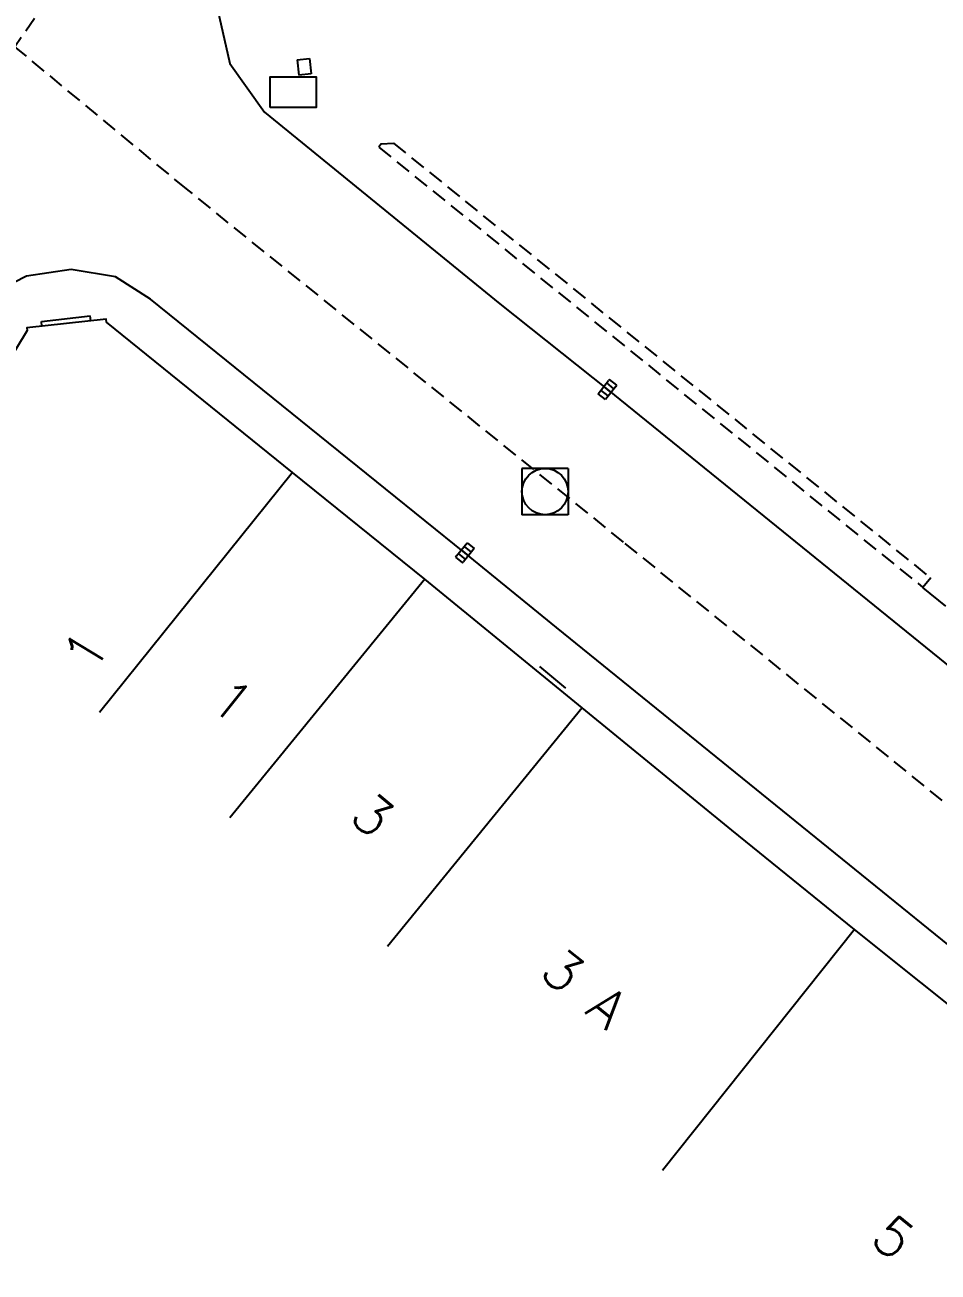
# Model space of a CAD drawing. Header units: millimetres. Extents: x 133000 to 134000, y 143000 to 144000.
# Drawn here: x 133365.38 to 133395.03, y 143817.87 to 143858.34 of the extents above; entities that cross this region are included whole.
import ezdxf
from ezdxf.enums import TextEntityAlignment as Align

# ---------------------------------------------------------------- set-up
doc = ezdxf.new("R2010")
doc.units = ezdxf.units.MM
doc.linetypes.add('DASHED', pattern=[0.75, 0.5, -0.25])
doc.layers.get('0').update_dxf_attribs({"linetype": 'CONTINUOUS'})
for name, color, linetype in [('W0001', 6, 'DASHED'), ('W0008', 7, 'CONTINUOUS'), ('W0100', 7, 'CONTINUOUS'), ('W0105', 7, 'CONTINUOUS'), ('W0112', 1, 'DASHED'), ('W0400', 7, 'CONTINUOUS'), ('W0420', 7, 'CONTINUOUS'), ('W0991', 7, 'CONTINUOUS'), ('W1102', 7, 'CONTINUOUS'), ('W1471', 7, 'CONTINUOUS')]:
    doc.layers.add(name, color=color, linetype=linetype)
doc.styles.get("Standard").update_dxf_attribs({"font": 'romans.shx', "width": 0.85})

# ---------------------------------------------------------------- blocks, each defined once
blk = doc.blocks.new('T1471')
at = {"color": 0, "linetype": 'Continuous', "flags": 128}
blk.add_lwpolyline([(-0.75, -0.5), (-0.75, 0.5), (0.75, 0.5), (0.75, -0.5), (-0.75, -0.5)], dxfattribs=at)
blk = doc.blocks.new('T400')
for p, q in [((-0.15, 0.3), (0.15, 0.3)), ((-0.15, -0.25), (-0.15, 0.3)), ((-0.15, 0.15), (0.15, 0.15)), ((-0.15, 0), (0.15, 0)), ((0.15, 0.3), (0.15, -0.25)), ((-0.15, -0.15), (0.15, -0.15)), ((-0.15, -0.25), (-0.15, -0.3)), ((-0.15, -0.3), (0.15, -0.3)), ((0.15, -0.3), (0.15, -0.25))]:
    blk.add_line(p, q)
blk = doc.blocks.new('T420')
for p, q in [((0.75, 0.75), (-0.75, 0.75)), ((-0.75, 0.75), (-0.75, -0.75)), ((0.75, 0.75), (0.75, -0.75)), ((0.75, -0.75), (-0.75, -0.75))]:
    blk.add_line(p, q)
blk.add_ellipse((0, 0), major_axis=(-0.53, 0.53), ratio=1, start_param=3.926991, end_param=10.210176)

msp = doc.modelspace()

# ---------------------------------------------------------------- linework, layer by layer
at = {"layer": 'W0001'}
for points in [[(133465.242, 143776.444), (133443.914, 143793.74), (133419.642, 143813.351), (133384.82, 143841.556), (133370.626, 143853.02), (133359.48, 143862.24), (133331.989, 143884.82), (133319.27, 143894.562)], [(133389.322, 143888.003), (133383.15, 143882.026), (133378.674, 143875.413), (133369.116, 143863.47), (133365.053, 143857.63), (133361.076, 143851.038), (133358.18, 143846.159), (133351.298, 143834.346), (133344.542, 143822.232), (133338.082, 143810.222), (133331.396, 143797.477), (133320.876, 143777.398), (133316.262, 143768.869), (133313.292, 143764.498), (133305.722, 143756.688), (133295.024, 143745.842), (133282.753, 143733.479)]]:
    msp.add_lwpolyline(points, dxfattribs=at)
at = {"layer": 'W0008'}
for points in [[(133392.098, 143885.802), (133384.473, 143876.58), (133382.277, 143873.873), (133373.106, 143862.794), (133372.254, 143861.666), (133371.739, 143860.337), (133371.628, 143858.854), (133372.037, 143857.094), (133373.158, 143855.513), (133380.799, 143849.291), (133384.296, 143846.511), (133398.215, 143835.238), (133419.517, 143817.952), (133423.833, 143814.493), (133429.116, 143810.23), (133434.56, 143805.821), (133437.435, 143803.562), (133445.526, 143796.995), (133456.492, 143788.084), (133467.413, 143779.237)], [(133463.071, 143773.652), (133439.391, 143792.845), (133382.641, 143838.789), (133379.663, 143841.21), (133377.089, 143843.29), (133369.456, 143849.441), (133368.317, 143850.164), (133366.878, 143850.408), (133365.433, 143850.189), (133364.605, 143849.768), (133364.061, 143849.092), (133360.966, 143843.945), (133359.676, 143841.802), (133343.576, 143813.071), (133340.673, 143807.567)]]:
    msp.add_lwpolyline(points, dxfattribs=at)
at = {"layer": 'W0100'}
msp.add_lwpolyline([(133396.623, 143825.546), (133392.317, 143828.985), (133392.317, 143828.985), (133388.335, 143832.214), (133383.474, 143836.181), (133378.366, 143840.356), (133374.072, 143843.817), (133368.027, 143848.695), (133368.015, 143848.79), (133365.441, 143848.515), (133365.448, 143848.424), (133359.435, 143838.484)], dxfattribs=at)
at = {"layer": 'W0105'}
for p, q in [((133365.914, 143848.713), (133367.5, 143848.905)), ((133365.93, 143848.567), (133365.914, 143848.713)), ((133367.518, 143848.737), (133367.5, 143848.905)), ((133394.539, 143840.08), (133395.27, 143839.483)), ((133382.947, 143836.82), (133382.104, 143837.519))]:
    msp.add_line(p, q, dxfattribs=at)
at = {"layer": 'W0112'}
for points in [[(133374.22, 143857.206), (133374.618, 143857.252), (133374.675, 143856.759), (133374.278, 143856.713), (133374.278, 143856.713), (133374.278, 143856.713), (133374.278, 143856.713), (133374.278, 143856.713), (133374.278, 143856.713), (133374.278, 143856.713), (133374.278, 143856.713), (133374.278, 143856.713), (133374.278, 143856.713), (133374.278, 143856.713), (133374.278, 143856.713), (133374.278, 143856.713), (133374.278, 143856.713), (133374.278, 143856.713), (133374.278, 143856.713), (133374.278, 143856.713), (133374.278, 143856.713), (133374.278, 143856.713), (133374.278, 143856.713), (133374.278, 143856.713), (133374.278, 143856.713), (133374.278, 143856.713), (133374.278, 143856.713), (133374.278, 143856.713), (133374.278, 143856.713), (133374.278, 143856.713), (133374.278, 143856.713), (133374.278, 143856.713), (133374.278, 143856.713), (133374.278, 143856.713), (133374.278, 143856.713), (133374.278, 143856.713), (133374.278, 143856.713), (133374.278, 143856.713), (133374.278, 143856.713), (133374.278, 143856.713), (133374.278, 143856.713), (133374.278, 143856.713), (133374.278, 143856.713), (133374.278, 143856.713), (133374.278, 143856.713), (133374.278, 143856.713), (133374.278, 143856.713), (133374.278, 143856.713), (133374.278, 143856.713), (133374.278, 143856.713), (133374.278, 143856.713), (133374.278, 143856.713), (133374.278, 143856.713), (133374.278, 143856.713), (133374.278, 143856.713), (133374.278, 143856.713), (133374.278, 143856.713), (133374.278, 143856.713), (133374.278, 143856.713), (133374.278, 143856.713), (133374.278, 143856.713), (133374.278, 143856.713), (133374.278, 143856.713), (133374.278, 143856.713), (133374.278, 143856.713), (133374.278, 143856.713), (133374.278, 143856.713), (133374.278, 143856.713), (133374.278, 143856.713), (133374.278, 143856.713), (133374.278, 143856.713), (133374.278, 143856.713), (133374.278, 143856.713), (133374.278, 143856.713), (133374.278, 143856.713), (133374.278, 143856.713), (133374.278, 143856.713), (133374.278, 143856.713), (133374.278, 143856.713), (133374.278, 143856.713), (133374.278, 143856.713), (133374.278, 143856.713), (133374.278, 143856.713), (133374.278, 143856.713), (133374.278, 143856.713), (133374.278, 143856.713), (133374.278, 143856.713), (133374.278, 143856.713), (133374.278, 143856.713), (133374.278, 143856.713), (133374.278, 143856.713), (133374.278, 143856.713), (133374.278, 143856.713), (133374.278, 143856.713), (133374.278, 143856.713), (133374.278, 143856.713), (133374.278, 143856.713), (133374.278, 143856.713), (133374.278, 143856.713), (133374.278, 143856.713), (133374.278, 143856.713), (133374.278, 143856.713), (133374.278, 143856.713), (133374.278, 143856.713), (133374.278, 143856.713), (133374.278, 143856.713), (133374.278, 143856.713), (133374.278, 143856.713), (133374.278, 143856.713), (133374.278, 143856.713), (133374.278, 143856.713), (133374.278, 143856.713), (133374.278, 143856.713), (133374.278, 143856.713), (133374.278, 143856.713), (133374.278, 143856.713), (133374.278, 143856.713), (133374.278, 143856.713), (133374.278, 143856.713), (133374.278, 143856.713)], [(133374.22, 143857.206), (133374.278, 143856.713), (133374.278, 143856.713), (133374.278, 143856.713), (133374.278, 143856.713), (133374.278, 143856.713), (133374.278, 143856.713), (133374.278, 143856.713), (133374.278, 143856.713), (133374.278, 143856.713), (133374.278, 143856.713), (133374.278, 143856.713), (133374.278, 143856.713), (133374.278, 143856.713), (133374.278, 143856.713), (133374.278, 143856.713), (133374.278, 143856.713), (133374.278, 143856.713), (133374.278, 143856.713), (133374.278, 143856.713), (133374.278, 143856.713), (133374.278, 143856.713), (133374.278, 143856.713), (133374.278, 143856.713), (133374.278, 143856.713), (133374.278, 143856.713), (133374.278, 143856.713), (133374.278, 143856.713), (133374.278, 143856.713), (133374.278, 143856.713), (133374.278, 143856.713), (133374.278, 143856.713), (133374.278, 143856.713), (133374.278, 143856.713), (133374.278, 143856.713), (133374.278, 143856.713), (133374.278, 143856.713), (133374.278, 143856.713), (133374.278, 143856.713), (133374.278, 143856.713), (133374.278, 143856.713), (133374.278, 143856.713), (133374.278, 143856.713), (133374.278, 143856.713), (133374.278, 143856.713), (133374.278, 143856.713), (133374.278, 143856.713), (133374.278, 143856.713), (133374.278, 143856.713), (133374.278, 143856.713), (133374.278, 143856.713), (133374.278, 143856.713), (133374.278, 143856.713), (133374.278, 143856.713), (133374.278, 143856.713), (133374.278, 143856.713), (133374.278, 143856.713), (133374.278, 143856.713), (133374.278, 143856.713), (133374.278, 143856.713), (133374.278, 143856.713), (133374.278, 143856.713), (133374.278, 143856.713), (133374.278, 143856.713), (133374.278, 143856.713), (133374.278, 143856.713), (133374.278, 143856.713), (133374.278, 143856.713), (133374.278, 143856.713), (133374.278, 143856.713), (133374.278, 143856.713), (133374.278, 143856.713), (133374.278, 143856.713), (133374.278, 143856.713), (133374.278, 143856.713), (133374.278, 143856.713), (133374.278, 143856.713), (133374.278, 143856.713), (133374.278, 143856.713), (133374.278, 143856.713), (133374.278, 143856.713), (133374.278, 143856.713), (133374.278, 143856.713), (133374.278, 143856.713), (133374.278, 143856.713), (133374.278, 143856.713), (133374.278, 143856.713), (133374.278, 143856.713), (133374.278, 143856.713), (133374.278, 143856.713), (133374.278, 143856.713), (133374.278, 143856.713), (133374.278, 143856.713), (133374.278, 143856.713), (133374.278, 143856.713), (133374.278, 143856.713), (133374.278, 143856.713), (133374.278, 143856.713), (133374.278, 143856.713), (133374.278, 143856.713), (133374.278, 143856.713), (133374.278, 143856.713), (133374.278, 143856.713), (133374.278, 143856.713), (133374.278, 143856.713), (133374.278, 143856.713), (133374.278, 143856.713), (133374.278, 143856.713), (133374.278, 143856.713), (133374.278, 143856.713), (133374.278, 143856.713), (133374.278, 143856.713), (133374.278, 143856.713), (133374.278, 143856.713), (133374.278, 143856.713), (133374.278, 143856.713), (133374.278, 143856.713), (133374.278, 143856.713), (133374.278, 143856.713), (133374.278, 143856.713)], [(133376.947, 143854.481), (133376.876, 143854.371), (133394.54, 143840.084), (133394.54, 143840.084), (133394.54, 143840.084), (133394.54, 143840.084), (133394.54, 143840.084), (133394.54, 143840.084), (133394.54, 143840.084), (133394.54, 143840.084), (133394.54, 143840.084), (133394.54, 143840.084), (133394.54, 143840.084), (133394.54, 143840.084), (133394.54, 143840.084), (133394.54, 143840.084), (133394.54, 143840.084), (133394.54, 143840.084), (133394.54, 143840.084), (133394.54, 143840.084), (133394.54, 143840.084), (133394.54, 143840.084), (133394.54, 143840.084), (133394.54, 143840.084), (133394.54, 143840.084), (133394.54, 143840.084), (133394.54, 143840.084), (133394.54, 143840.084), (133394.54, 143840.084), (133394.54, 143840.084), (133394.54, 143840.084), (133394.54, 143840.084), (133394.54, 143840.084), (133394.54, 143840.084), (133394.54, 143840.084), (133394.54, 143840.084), (133394.54, 143840.084), (133394.54, 143840.084), (133394.54, 143840.084), (133394.54, 143840.084), (133394.54, 143840.084), (133394.54, 143840.084), (133394.54, 143840.084), (133394.54, 143840.084), (133394.54, 143840.084), (133394.54, 143840.084), (133394.54, 143840.084), (133394.54, 143840.084), (133394.54, 143840.084), (133394.54, 143840.084), (133394.54, 143840.084), (133394.54, 143840.084), (133394.54, 143840.084), (133394.54, 143840.084), (133394.54, 143840.084), (133394.54, 143840.084), (133394.54, 143840.084), (133394.54, 143840.084), (133394.54, 143840.084), (133394.54, 143840.084), (133394.54, 143840.084), (133394.54, 143840.084), (133394.54, 143840.084), (133394.54, 143840.084), (133394.54, 143840.084), (133394.54, 143840.084), (133394.54, 143840.084), (133394.54, 143840.084), (133394.54, 143840.084), (133394.54, 143840.084), (133394.54, 143840.084), (133394.54, 143840.084), (133394.54, 143840.084), (133394.54, 143840.084), (133394.54, 143840.084), (133394.54, 143840.084), (133394.54, 143840.084), (133394.54, 143840.084), (133394.54, 143840.084), (133394.54, 143840.084), (133394.54, 143840.084), (133394.54, 143840.084), (133394.54, 143840.084), (133394.54, 143840.084), (133394.54, 143840.084), (133394.54, 143840.084), (133394.54, 143840.084), (133394.54, 143840.084), (133394.54, 143840.084), (133394.54, 143840.084), (133394.54, 143840.084), (133394.54, 143840.084), (133394.54, 143840.084), (133394.54, 143840.084), (133394.54, 143840.084), (133394.54, 143840.084), (133394.54, 143840.084), (133394.54, 143840.084), (133394.54, 143840.084), (133394.54, 143840.084), (133394.54, 143840.084), (133394.54, 143840.084), (133394.54, 143840.084), (133394.54, 143840.084), (133394.54, 143840.084), (133394.54, 143840.084), (133394.54, 143840.084), (133394.54, 143840.084), (133394.54, 143840.084), (133394.54, 143840.084), (133394.54, 143840.084), (133394.54, 143840.084), (133394.54, 143840.084), (133394.54, 143840.084), (133394.54, 143840.084), (133394.54, 143840.084), (133394.54, 143840.084), (133394.54, 143840.084), (133394.54, 143840.084), (133394.54, 143840.084)], [(133376.947, 143854.481), (133377.347, 143854.505), (133394.792, 143840.395), (133394.54, 143840.084), (133394.54, 143840.084), (133394.54, 143840.084), (133394.54, 143840.084), (133394.54, 143840.084), (133394.54, 143840.084), (133394.54, 143840.084), (133394.54, 143840.084), (133394.54, 143840.084), (133394.54, 143840.084), (133394.54, 143840.084), (133394.54, 143840.084), (133394.54, 143840.084), (133394.54, 143840.084), (133394.54, 143840.084), (133394.54, 143840.084), (133394.54, 143840.084), (133394.54, 143840.084), (133394.54, 143840.084), (133394.54, 143840.084), (133394.54, 143840.084), (133394.54, 143840.084), (133394.54, 143840.084), (133394.54, 143840.084), (133394.54, 143840.084), (133394.54, 143840.084), (133394.54, 143840.084), (133394.54, 143840.084), (133394.54, 143840.084), (133394.54, 143840.084), (133394.54, 143840.084), (133394.54, 143840.084), (133394.54, 143840.084), (133394.54, 143840.084), (133394.54, 143840.084), (133394.54, 143840.084), (133394.54, 143840.084), (133394.54, 143840.084), (133394.54, 143840.084), (133394.54, 143840.084), (133394.54, 143840.084), (133394.54, 143840.084), (133394.54, 143840.084), (133394.54, 143840.084), (133394.54, 143840.084), (133394.54, 143840.084), (133394.54, 143840.084), (133394.54, 143840.084), (133394.54, 143840.084), (133394.54, 143840.084), (133394.54, 143840.084), (133394.54, 143840.084), (133394.54, 143840.084), (133394.54, 143840.084), (133394.54, 143840.084), (133394.54, 143840.084), (133394.54, 143840.084), (133394.54, 143840.084), (133394.54, 143840.084), (133394.54, 143840.084), (133394.54, 143840.084), (133394.54, 143840.084), (133394.54, 143840.084), (133394.54, 143840.084), (133394.54, 143840.084), (133394.54, 143840.084), (133394.54, 143840.084), (133394.54, 143840.084), (133394.54, 143840.084), (133394.54, 143840.084), (133394.54, 143840.084), (133394.54, 143840.084), (133394.54, 143840.084), (133394.54, 143840.084), (133394.54, 143840.084), (133394.54, 143840.084), (133394.54, 143840.084), (133394.54, 143840.084), (133394.54, 143840.084), (133394.54, 143840.084), (133394.54, 143840.084), (133394.54, 143840.084), (133394.54, 143840.084), (133394.54, 143840.084), (133394.54, 143840.084), (133394.54, 143840.084), (133394.54, 143840.084), (133394.54, 143840.084), (133394.54, 143840.084), (133394.54, 143840.084), (133394.54, 143840.084), (133394.54, 143840.084), (133394.54, 143840.084), (133394.54, 143840.084), (133394.54, 143840.084), (133394.54, 143840.084), (133394.54, 143840.084), (133394.54, 143840.084), (133394.54, 143840.084), (133394.54, 143840.084), (133394.54, 143840.084), (133394.54, 143840.084), (133394.54, 143840.084), (133394.54, 143840.084), (133394.54, 143840.084), (133394.54, 143840.084), (133394.54, 143840.084), (133394.54, 143840.084), (133394.54, 143840.084), (133394.54, 143840.084), (133394.54, 143840.084), (133394.54, 143840.084), (133394.54, 143840.084), (133394.54, 143840.084), (133394.54, 143840.084), (133394.54, 143840.084), (133394.54, 143840.084)]]:
    msp.add_lwpolyline(points, dxfattribs=at)
at = {"layer": 'W1102'}
for p, q in [((133374.072, 143843.817), (133367.797, 143836.031)), ((133378.366, 143840.356), (133372.037, 143832.614)), ((133383.474, 143836.181), (133377.151, 143828.434)), ((133392.317, 143828.985), (133386.077, 143821.17))]:
    msp.add_line(p, q, dxfattribs=at)

# ---------------------------------------------------------------- block references
at = {"layer": 'W0400'}
for p, rotation in [((133384.296, 143846.511), 141.5213226902063), ((133379.663, 143841.21), 320.8840492784611)]:
    msp.add_blockref('T400', p, dxfattribs=dict(at, rotation=rotation))
at = {"layer": 'W0420'}
msp.add_blockref('T420', (133382.268, 143843.198), dxfattribs=at)
at = {"layer": 'W1471'}
msp.add_blockref('T1471', (133374.09, 143856.159), dxfattribs=at)

# ---------------------------------------------------------------- texts
at = {"layer": 'W0991'}
for s, rotation, p in [('1', 58.8361, (133367.349, 143838.043)), ('1', 321.1333, (133372.108, 143836.41)), ('3', 320.7345, (133376.669, 143832.703)), ('3 A', 320.7824, (133383.552, 143827.082)), ('5', 321.0774, (133393.58, 143819.006))]:
    msp.add_text(s, height=1.25, rotation=rotation, dxfattribs=at).set_placement(p, align=Align.MIDDLE)

doc.saveas('drawing.dxf')
